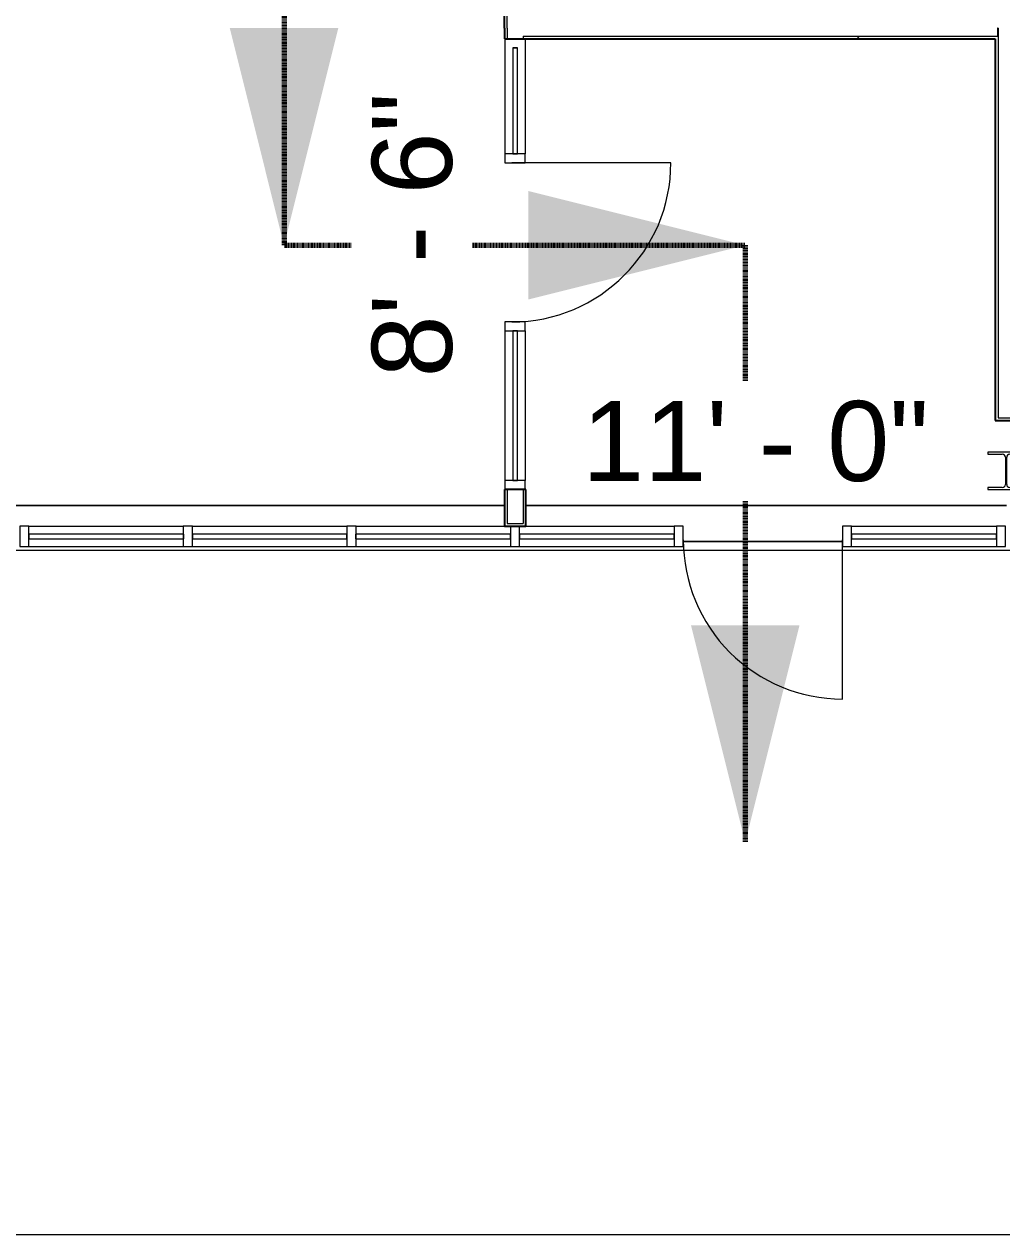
# Model space of a CAD drawing. Header units: inches. Extents: x -1442 to 59636, y -36095 to 792.
# Drawn here: x 57299.2 to 57515.4, y -22952.1 to -22684.4 of the extents above; entities that cross this region are included whole.
import ezdxf

# ---------------------------------------------------------------- set-up
doc = ezdxf.new("R2010")
doc.units = ezdxf.units.IN
doc.header["$MEASUREMENT"] = 0
doc.linetypes.add('Dash', pattern=[0.25, 0.125, -0.125])
for name, color, linetype, lineweight in [('A-ANNO-IDEN', 131, 'Continuous', 9), ('A-ANNO-NOTE', 131, 'Continuous', 9), ('A-DOOR', 31, 'Continuous', 9), ('A-FLOR', 192, 'Continuous', 9), ('A-GENM', 13, 'Continuous', 9), ('A-GLAZ-CURT', 52, 'Continuous', 13), ('A-GLAZ-CWMG', 51, 'Continuous', 13), ('A-SITE-ROAD', 130, 'Continuous', 9), ('A-WALL', 113, 'Continuous', 9), ('A-WALL-PATT', 111, 'Continuous', 25), ('C-TOPO', 7, 'Continuous', 9), ('I-WALL', 2, 'Continuous', 9), ('L-SITE-WALL', 31, 'Continuous', 13), ('S-COLS', 52, 'Continuous', 13)]:
    doc.layers.add(name, color=color, linetype=linetype, lineweight=lineweight)
doc.styles.add('Arial_2', font='arial.ttf', dxfattribs={"height": 17.703593})
pattern_1 = [(0, (33272.468, 0), (61.44, 15.36), [2.534, -43.546, 2.534, -43.546, -245.76]), (0, (33272.468, 0), (61.44, 15.36), [-92.16, 2.534, -89.626, 2.534, -43.546, -107.52]), (0, (33272.468, 0), (61.44, 15.36), [-230.4, 2.534, -28.186, 2.534, -74.266]), (120, (33295.508, 7.68), (-44.02215, 45.528601), [2.534, -43.546, 2.534, -43.546, -245.76]), (120, (33295.508, 7.68), (-44.02215, 45.528601), [-92.16, 2.534, -89.626, 2.534, -43.546, -107.52]), (120, (33295.508, 7.68), (-44.02215, 45.528601), [-230.4, 2.534, -28.186, 2.534, -74.266]), (240, (33303.188, 38.4), (-17.41785, -60.888601), [2.534, -43.546, 2.534, -43.546, -245.76]), (240, (33303.188, 38.4), (-17.41785, -60.888601), [-92.16, 2.534, -89.626, 2.534, -43.546, -107.52]), (240, (33303.188, 38.4), (-17.41785, -60.888601), [-230.4, 2.534, -28.186, 2.534, -74.266])]

# ---------------------------------------------------------------- blocks, each defined once
blk = doc.blocks.new('Struct_Xcel_Sports Complex_rvt-2-Egress Plan')
at = {"layer": 'A-FLOR', "color": 10, "lineweight": 13}
for p, q in [((24132.95, -22790.8), (23954.27, -22790.8)), ((24244.02, -22790.8), (24137.7, -22790.8))]:
    blk.add_line(p, q, dxfattribs=at)
at = {"layer": 'L-SITE-WALL', "color": 10}
for p, q in [((23954.27, -22790.8), (24132.95, -22790.8)), ((24137.7, -22790.8), (24244.02, -22790.8)), ((24207.7, -22798.8), (24172.52, -22798.8))]:
    blk.add_line(p, q, dxfattribs=at)
blk = doc.blocks.new('W-Wide Flange-Column - B2_E-V4-Egress Plan')
at = {"layer": 'S-COLS', "lineweight": 9}
h = blk.add_hatch(dxfattribs=at)
h.set_pattern_fill('FP_6', color=256, style=0, pattern_type=2)
h.set_pattern_definition([(225, (57516.36, -22783.178), (19.00703, -19.00703), []), (225, (57516.36, -22811.978), (19.00703, -19.00703), [])])
h.paths.add_polyline_path([(3.16, 4.13), (-4, 4.12), (-4, 3.69), (-0.84, 3.69), (-0.3, 3.38), (-0.14, 3), (-0.14, -3), (-0.35, -3.49), (-0.84, -3.69), (-4, -3.69), (-4, -4.12), (4, -4.12), (4, -3.69), (0.84, -3.69), (0.35, -3.49), (0.14, -3), (0.14, 3), (0.42, 3.52), (0.84, 3.69), (4, 3.69), (4, 4.13)], flags=0)
at = {"layer": 'S-COLS', "lineweight": 15}
for p, q in [((4, 4.13), (-4, 4.13)), ((-4, 4.13), (-4, 3.69)), ((-4, 3.69), (-0.84, 3.69)), ((-0.14, 3), (-0.14, -3)), ((0.14, -3), (0.14, 3)), ((0.84, 3.69), (4, 3.69)), ((4, 3.69), (4, 4.13)), ((-0.84, -3.69), (-4, -3.69)), ((-4, -3.69), (-4, -4.12)), ((-4, -4.12), (4, -4.12)), ((4, -3.69), (0.84, -3.69)), ((4, -4.12), (4, -3.69))]:
    blk.add_line(p, q, dxfattribs=at)
for centre, start, end in [((-0.84, 3), 0, 90), ((0.84, 3), 90, 180), ((-0.84, -3), 270, 0), ((0.84, -3), 180, 270)]:
    blk.add_arc(centre, 0.691, start, end, dxfattribs=at)
blk = doc.blocks.new('System Panel - INSULATED LOW-E GLAZING _SEE ELEVATIONS FOR U-FACTOR_ SHGC_ _ LT_-1307209-Egress Plan')
at = {"layer": 'A-GLAZ-CURT', "lineweight": 9}
for p, q in [((16.03125, -0.25), (-16.03125, -0.25)), ((-16.03125, -0.25), (-16.03125, -1.25)), ((-16.03125, -1.25), (16.03125, -1.25)), ((16.03125, -1.25), (16.03125, -0.25))]:
    blk.add_line(p, q, dxfattribs=at)
at = {"layer": 'A-GLAZ-CURT'}
for p, q in [((-16.03125, -1.25), (-16.03125, -0.25)), ((16.03125, -0.25), (-16.03125, -0.25)), ((-16.03125, -1.25), (16.03125, -1.25)), ((16.03125, -0.25), (16.03125, -1.25))]:
    blk.add_line(p, q, dxfattribs=at)
blk = doc.blocks.new('Door_Single_Storefront - one-1371399-Egress Plan')
at = {"layer": 'A-DOOR', "lineweight": 13}
blk.add_line((-17.59375, 35.1875), (-17.59375, 0), dxfattribs=at)
blk.add_arc((-17.59375, 0), 35.1875, 360, 90, dxfattribs=at)
blk = doc.blocks.new('System Panel - INSULATED LOW-E GLAZING _SEE ELEVATIONS FOR U-FACTOR_ SHGC_ _ LT_-827433-Egress Plan')
at = {"layer": 'A-GLAZ-CURT', "lineweight": 9}
for p, q in [((17.09375, -0.25), (-17.09375, -0.25)), ((-17.09375, -0.25), (-17.09375, -1.25)), ((-17.09375, -1.25), (17.09375, -1.25)), ((17.09375, -1.25), (17.09375, -0.25))]:
    blk.add_line(p, q, dxfattribs=at)
at = {"layer": 'A-GLAZ-CURT'}
for p, q in [((-17.09375, -1.25), (-17.09375, -0.25)), ((17.09375, -0.25), (-17.09375, -0.25)), ((-17.09375, -1.25), (17.09375, -1.25)), ((17.09375, -0.25), (17.09375, -1.25))]:
    blk.add_line(p, q, dxfattribs=at)
blk = doc.blocks.new('Rectangular Mullion - Exterior 2_ x 4_5_-1307206-Egress Plan')
at = {"layer": 'A-GLAZ-CWMG'}
for p, q in [((24209.7, -22795.43), (24241.77, -22795.43)), ((24209.7, -22799.93), (24241.77, -22799.93))]:
    blk.add_line(p, q, dxfattribs=at)
blk = doc.blocks.new('Rectangular Mullion - Exterior 2_ x 4_5_-1146644-Egress Plan')
at = {"layer": 'A-GLAZ-CWMG'}
for p, q in [((24137.7, -22795.43), (24170.52, -22795.43)), ((24136.33, -22799.93), (24170.52, -22799.93))]:
    blk.add_line(p, q, dxfattribs=at)
blk = doc.blocks.new('Rectangular Mullion - Exterior 2_ x 4_5_-769200-Egress Plan')
at = {"layer": 'A-GLAZ-CWMG'}
for p, q in [((24100.14, -22795.43), (24132.95, -22795.43)), ((24100.14, -22799.93), (24134.33, -22799.93))]:
    blk.add_line(p, q, dxfattribs=at)
blk = doc.blocks.new('Rectangular Mullion - Exterior 2_ x 4_5_-1142342-Egress Plan')
at = {"layer": 'A-GLAZ-CWMG'}
for p, q in [((0, 3), (-2, 3)), ((-2, 3), (-2, -1.5)), ((0, -1.5), (0, 3)), ((-2, -1.5), (0, -1.5))]:
    blk.add_line(p, q, dxfattribs=at)
blk = doc.blocks.new('Rectangular Mullion - Exterior 2_ x 4_5_-1115231-Egress Plan')
at = {"layer": 'A-GLAZ-CWMG'}
for p, q in [((-1, 3), (1, 3)), ((-1, -1.5), (-1, 3)), ((1, 3), (1, -1.5)), ((1, -1.5), (-1, -1.5))]:
    blk.add_line(p, q, dxfattribs=at)
blk = doc.blocks.new('Rectangular Mullion - Exterior 2_ x 4_5_-V15-Egress Plan')
at = {"layer": 'A-GLAZ-CWMG'}
for p, q in [((22206.33, -22795.43), (22240.52, -22795.43)), ((22206.33, -22799.93), (22240.52, -22799.93))]:
    blk.add_line(p, q, dxfattribs=at)
blk = doc.blocks.new('System Panel - INSULATED LOW-E GLAZING _SEE ELEVATIONS FOR U-FACTOR_ SHGC_ _ LT_-1142335-Egress Plan')
at = {"layer": 'A-GLAZ-CURT', "lineweight": 9}
for p, q in [((16.53125, -0.25), (-16.53125, -0.25)), ((-16.53125, -0.25), (-16.53125, -1.25)), ((-16.53125, -1.25), (16.53125, -1.25)), ((16.53125, -1.25), (16.53125, -0.25))]:
    blk.add_line(p, q, dxfattribs=at)
at = {"layer": 'A-GLAZ-CURT'}
for p, q in [((-16.53125, -1.25), (-16.53125, -0.25)), ((16.53125, -0.25), (-16.53125, -0.25)), ((-16.53125, -1.25), (16.53125, -1.25)), ((16.53125, -0.25), (16.53125, -1.25))]:
    blk.add_line(p, q, dxfattribs=at)
blk = doc.blocks.new('System Panel - INSULATED LOW-E GLAZING _SEE ELEVATIONS FOR U-FACTOR_ SHGC_ _ LT_-1417941-Egress Plan')
at = {"layer": 'A-GLAZ-CURT', "lineweight": 9}
for p, q in [((11.69, -0.25), (-11.69, -0.25)), ((-11.69, -0.25), (-11.69, -1.25)), ((-11.69, -1.25), (11.69, -1.25)), ((11.69, -1.25), (11.69, -0.25))]:
    blk.add_line(p, q, dxfattribs=at)
at = {"layer": 'A-GLAZ-CURT'}
for p, q in [((-11.69, -1.25), (-11.69, -0.25)), ((11.69, -0.25), (-11.69, -0.25)), ((-11.69, -1.25), (11.69, -1.25)), ((11.69, -0.25), (11.69, -1.25))]:
    blk.add_line(p, q, dxfattribs=at)
blk = doc.blocks.new('Rectangular Mullion - Exterior 2_ x 4_5_-1312638-Egress Plan')
at = {"layer": 'A-GLAZ-CWMG'}
for p, q in [((24133.08, -22752.24), (24133.08, -22785.3)), ((24137.58, -22752.24), (24137.58, -22785.3))]:
    blk.add_line(p, q, dxfattribs=at)
blk = doc.blocks.new('Rectangular Mullion - Exterior 2_ x 4_5_-1417939-Egress Plan')
at = {"layer": 'A-GLAZ-CWMG'}
for p, q in [((24133.08, -22687.68), (24133.08, -22713.05)), ((24137.58, -22687.68), (24137.58, -22713.05))]:
    blk.add_line(p, q, dxfattribs=at)
blk = doc.blocks.new('Rectangular Mullion - Exterior 2_ x 4_5_-1142495-Egress Plan')
at = {"layer": 'A-GLAZ-CWMG'}
for p, q in [((0, 3), (-2, 3)), ((-2, 3), (-2, -1.5)), ((0, -1.5), (0, 3)), ((-2, -1.5), (0, -1.5))]:
    blk.add_line(p, q, dxfattribs=at)
blk = doc.blocks.new('Path of Travel - 02 Middle-1852239-Egress Plan')
at = {"layer": 'A-GENM', "linetype": 'Dash', "lineweight": 70}
blk.add_line((8.96, 0), (110.96, 0), dxfattribs=at)
blk = doc.blocks.new('Path of Travel - 02 Middle-1855634-Egress Plan')
at = {"layer": 'A-GENM', "linetype": 'Dash', "lineweight": 70}
blk.add_line((8.96, 0), (140.96, 0), dxfattribs=at)
blk = doc.blocks.new('Path of Travel - 02 Middle-1855327-Egress Plan')
at = {"layer": 'A-GENM', "linetype": 'Dash', "lineweight": 70}
blk.add_line((8.96, 0), (312.12, 0), dxfattribs=at)

msp = doc.modelspace()

# ---------------------------------------------------------------- hatches: boundary and pattern name
at = {"layer": 'A-ANNO-NOTE'}
for points in [[(57356.69, -22733.3), (57344.69, -22685.3), (57368.69, -22685.3), (57358.99, -22724.11)], [(57356.69, -22733.3), (57344.69, -22685.3), (57368.69, -22685.3), (57358.99, -22724.11)], [(57410.69, -22745.3), (57458.69, -22733.3), (57410.69, -22721.3), (57410.69, -22724.11)], [(57410.69, -22745.3), (57458.69, -22733.3), (57410.69, -22721.3), (57410.69, -22724.11)], [(57458.69, -22865.3), (57470.69, -22817.3), (57446.69, -22817.3)], [(57458.69, -22865.3), (57470.69, -22817.3), (57446.69, -22817.3)]]:
    msp.add_hatch(color=256, dxfattribs=at).paths.add_polyline_path(points, flags=0)
at = {"layer": 'A-WALL-PATT', "lineweight": 9}
h = msp.add_hatch(dxfattribs=at)
h.set_pattern_fill('FP_13', color=256, style=0, pattern_type=2)
h.set_pattern_definition(pattern_1)
h.paths.add_polyline_path([(57405.42, -22685.3), (57405.98, -22685.3), (57405.98, -22677.93), (57407.8, -22677.93), (57407.8, -22677.3), (57405.36, -22677.3), (57405.36, -22685.3)], flags=0)
h.paths.add_polyline_path([(57405.36, -22645.3), (57407.8, -22645.3), (57407.8, -22644.68), (57405.98, -22644.68), (57405.98, -22559.24), (57407.8, -22559.24), (57407.8, -22558.62), (57405.36, -22558.62), (57405.36, -22644.68)], flags=0)
h.paths.add_polyline_path([(57405.36, -22526.62), (57407.8, -22526.62), (57407.8, -22525.99), (57405.98, -22525.99), (57405.98, -22516.74), (57405.36, -22516.74), (57405.36, -22525.99)], flags=0)
h = msp.add_hatch(dxfattribs=at)
h.set_pattern_fill('FP_13', color=256, style=0, pattern_type=2)
h.set_pattern_definition(pattern_1)
h.paths.add_polyline_path([(57460.56, -22687.68), (57513.98, -22687.68), (57513.98, -22687.05), (57410.17, -22687.05), (57410.17, -22687.68)], flags=0)

# ---------------------------------------------------------------- linework, layer by layer
at = {"layer": 'A-SITE-ROAD', "lineweight": 13}
msp.add_line((59431.36, -22952.07), (56976.37, -22952.07), dxfattribs=at)
at = {"layer": 'A-WALL'}
for p, q in [((57405.98, -22677.93), (57405.98, -22685.3)), ((57406.05, -22685.3), (57405.98, -22685.3)), ((57406.05, -22685.3), (57406.05, -22687.68)), ((57409.55, -22687.05), (57514.48, -22687.05)), ((57409.55, -22687.05), (57409.55, -22687.68)), ((57514.48, -22685.3), (57514.48, -22687.05)), ((57514.61, -22685.3), (57514.48, -22685.3)), ((57514.61, -22685.3), (57514.61, -22771.43)), ((57514.61, -22771.43), (57518.11, -22771.43)), ((57406.05, -22787.3), (57406.05, -22794.8)), ((57409.55, -22787.3), (57409.55, -22794.8)), ((57406.05, -22794.8), (57409.55, -22794.8))]:
    msp.add_line(p, q, dxfattribs=at)
at = {"layer": 'C-TOPO', "lineweight": 13}
for p, q in [((57405.42, -22790.8), (57226.73, -22790.8)), ((57516.48, -22790.8), (57410.17, -22790.8)), ((57444.98, -22798.8), (57480.17, -22798.8)), ((57480.17, -22798.8), (57444.98, -22798.8)), ((59636.31, -22952.07), (56976.37, -22952.07)), ((59557.36, -22952.07), (56976.37, -22952.07))]:
    msp.add_line(p, q, dxfattribs=at)
at = {"layer": 'I-WALL', "lineweight": 25}
for p, q in [((57405.36, -22677.3), (57405.36, -22685.3)), ((57405.36, -22685.3), (57405.42, -22685.3)), ((57405.42, -22685.3), (57405.42, -22687.68)), ((57405.42, -22687.68), (57513.98, -22687.68)), ((57513.98, -22687.68), (57513.98, -22772.05)), ((57513.98, -22772.05), (57518.73, -22772.05)), ((57410.17, -22787.3), (57405.42, -22787.3)), ((57405.42, -22787.3), (57405.42, -22795.43)), ((57410.17, -22795.43), (57410.17, -22787.3)), ((57405.42, -22795.43), (57410.17, -22795.43))]:
    msp.add_line(p, q, dxfattribs=at)
at = {"layer": 'L-SITE-WALL'}
for p, q in [((57444.98, -22798.8), (57480.17, -22798.8)), ((58505.29, -22800.8), (56047.48, -22800.8))]:
    msp.add_line(p, q, dxfattribs=at)

# ---------------------------------------------------------------- block references
at = {"layer": 'A-DOOR', "lineweight": 13}
for p, rotation in [((57407.05, -22732.65), 270), ((57462.58, -22798.43), 180)]:
    msp.add_blockref('Door_Single_Storefront - one-1371399-Egress Plan', p, dxfattribs=dict(at, rotation=rotation))
at = {"layer": 'A-GENM', "lineweight": 13, "extrusion": (0, 0, -1), "rotation": 270}
msp.add_blockref('Path of Travel - 02 Middle-1855327-Egress Plan', (-57356.69, -22421.19), dxfattribs=at)
at = {"layer": 'A-GENM', "lineweight": 13}
msp.add_blockref('Path of Travel - 02 Middle-1852239-Egress Plan', (57347.74, -22733.3), dxfattribs=at)
at = {"layer": 'A-GENM', "lineweight": 13, "rotation": 270}
msp.add_blockref('Path of Travel - 02 Middle-1855634-Egress Plan', (57458.69, -22724.34), dxfattribs=at)
at = {"layer": 'A-GLAZ-CURT'}
for name, p, rotation in [('System Panel - INSULATED LOW-E GLAZING _SEE ELEVATIONS FOR U-FACTOR_ SHGC_ _ LT_-1417941-Egress Plan', (57407.05, -22701.37), 90), ('System Panel - INSULATED LOW-E GLAZING _SEE ELEVATIONS FOR U-FACTOR_ SHGC_ _ LT_-1142335-Egress Plan', (57407.05, -22768.77), 90), ('System Panel - INSULATED LOW-E GLAZING _SEE ELEVATIONS FOR U-FACTOR_ SHGC_ _ LT_-827433-Egress Plan', (57317.33, -22798.43), 180), ('System Panel - INSULATED LOW-E GLAZING _SEE ELEVATIONS FOR U-FACTOR_ SHGC_ _ LT_-827433-Egress Plan', (57353.51, -22798.43), 180), ('System Panel - INSULATED LOW-E GLAZING _SEE ELEVATIONS FOR U-FACTOR_ SHGC_ _ LT_-827433-Egress Plan', (57389.7, -22798.43), 180), ('System Panel - INSULATED LOW-E GLAZING _SEE ELEVATIONS FOR U-FACTOR_ SHGC_ _ LT_-827433-Egress Plan', (57425.89, -22798.43), 180), ('System Panel - INSULATED LOW-E GLAZING _SEE ELEVATIONS FOR U-FACTOR_ SHGC_ _ LT_-1307209-Egress Plan', (57498.2, -22798.43), 180)]:
    msp.add_blockref(name, p, dxfattribs=dict(at, rotation=rotation))
at = {"layer": 'A-GLAZ-CWMG'}
for name, p in [('Rectangular Mullion - Exterior 2_ x 4_5_-1417939-Egress Plan', (33272.47, 0)), ('Rectangular Mullion - Exterior 2_ x 4_5_-1312638-Egress Plan', (33272.47, 0)), ('Rectangular Mullion - Exterior 2_ x 4_5_-V15-Egress Plan', (35093.91, 0)), ('Rectangular Mullion - Exterior 2_ x 4_5_-V15-Egress Plan', (35130.09, 0)), ('Rectangular Mullion - Exterior 2_ x 4_5_-769200-Egress Plan', (33272.47, 0)), ('Rectangular Mullion - Exterior 2_ x 4_5_-1146644-Egress Plan', (33272.47, 0)), ('Rectangular Mullion - Exterior 2_ x 4_5_-1307206-Egress Plan', (33272.47, 0)), ('Rectangular Mullion - Exterior 2_ x 4_5_-1142342-Egress Plan', (57516.23, -22798.43))]:
    msp.add_blockref(name, p, dxfattribs=at)
at = {"layer": 'A-GLAZ-CWMG', "extrusion": (0, 0, -1), "rotation": 90}
for p in [(-57407.05, -22714.05), (-57407.05, -22751.24)]:
    msp.add_blockref('Rectangular Mullion - Exterior 2_ x 4_5_-1115231-Egress Plan', p, dxfattribs=at)
at = {"layer": 'A-GLAZ-CWMG', "rotation": 270}
msp.add_blockref('Rectangular Mullion - Exterior 2_ x 4_5_-1142495-Egress Plan', (57407.05, -22787.3), dxfattribs=at)
at = {"layer": 'A-GLAZ-CWMG', "extrusion": (0, 0, -1)}
for p in [(-57299.23, -22798.43), (-57335.42, -22798.43), (-57371.61, -22798.43), (-57407.8, -22798.43), (-57443.98, -22798.43), (-57481.17, -22798.43)]:
    msp.add_blockref('Rectangular Mullion - Exterior 2_ x 4_5_-1115231-Egress Plan', p, dxfattribs=at)
at = {"layer": 'S-COLS', "rotation": 180}
msp.add_blockref('W-Wide Flange-Column - B2_E-V4-Egress Plan', (57516.36, -22783.18), dxfattribs=at)

# ---------------------------------------------------------------- next in the draw order: texts
at = {"layer": 'A-ANNO-IDEN', "insert": (57376.11, -22731.04), "char_height": 17.704, "width": 74.952, "attachment_point": 2, "rotation": 90, "line_spacing_factor": 0.938532, "style": 'Arial_2', "bg_fill": 3, "box_fill_scale": 1.25, "bg_fill_color": 0, "bg_fill_transparency": 0}
msp.add_mtext('8\' - 6"', dxfattribs=at)
at = {"layer": 'A-ANNO-IDEN', "insert": (57460.96, -22767.72), "char_height": 17.704, "width": 91.368, "attachment_point": 2, "line_spacing_factor": 0.938532, "style": 'Arial_2', "bg_fill": 3, "box_fill_scale": 1.25, "bg_fill_color": 0, "bg_fill_transparency": 0}
msp.add_mtext('11\' - 0"', dxfattribs=at)

# ---------------------------------------------------------------- next in the draw order: block references
at = {"color": 250, "lineweight": 5}
msp.add_blockref('Struct_Xcel_Sports Complex_rvt-2-Egress Plan', (33272.47, 0), dxfattribs=at)

doc.saveas('drawing.dxf')
